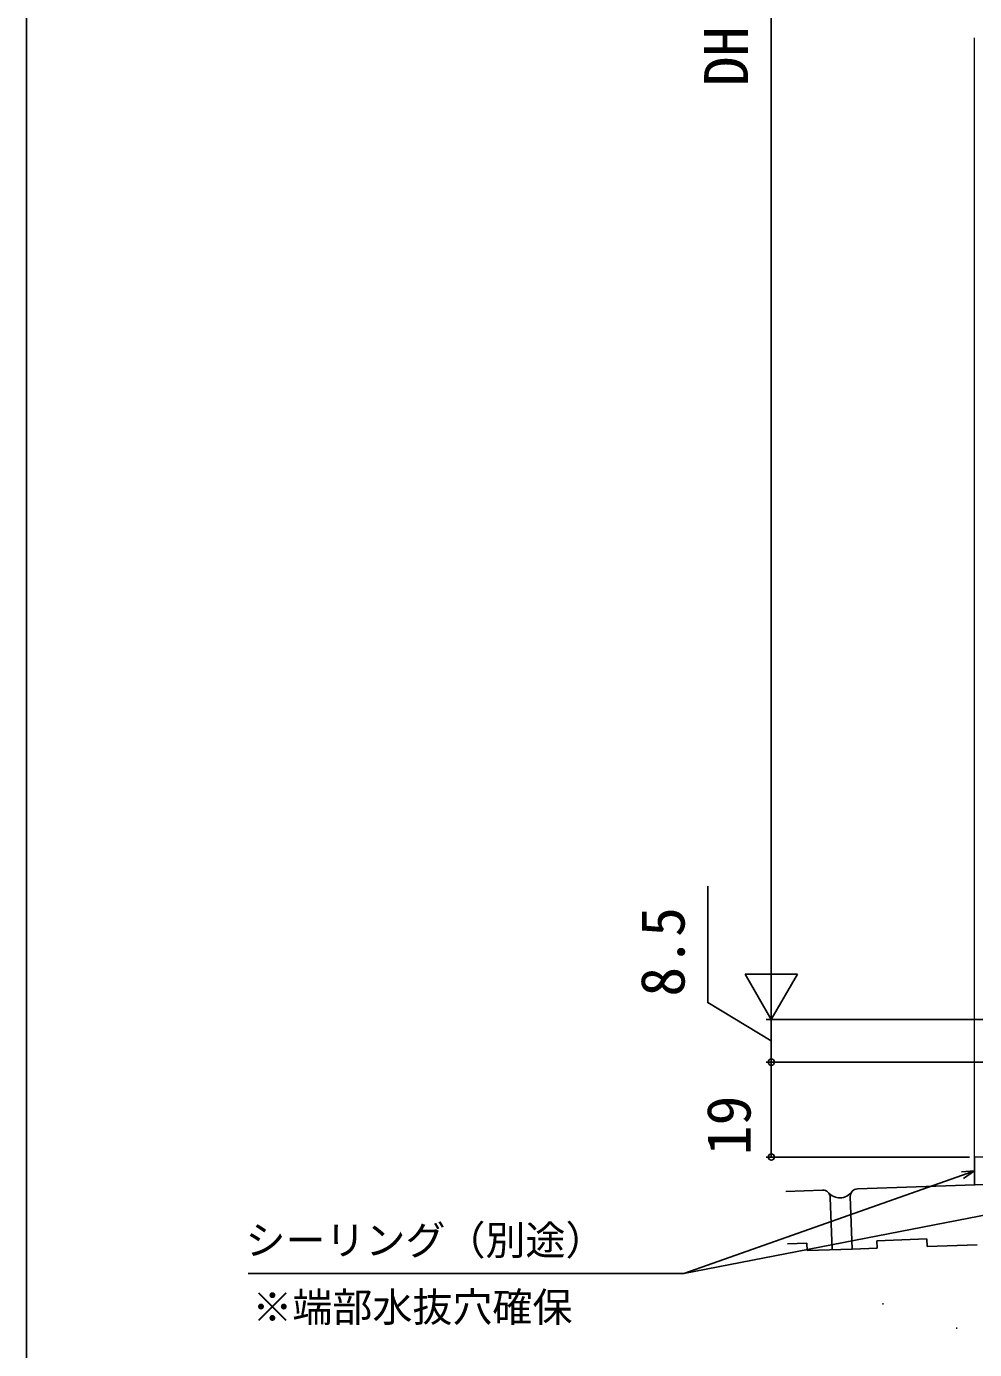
# Model space of a CAD drawing. Units: millimetres, scale not verified. Extents: x -525 to 525, y -783 to 779.
# Drawn here: x -525 to -335.4, y -222.6 to 42.2 of the extents above; entities that cross this region are included whole.
import ezdxf
from ezdxf.enums import TextEntityAlignment as Align

# ---------------------------------------------------------------- set-up
doc = ezdxf.new("R2010")
doc.units = ezdxf.units.MM
doc.header["$LTSCALE"] = 4
doc.layers.add('0-4_YKK_12', color=2, linetype='Continuous', lineweight=18)
for name, color, linetype in [('0-7_YKK_D', 6, 'Continuous'), ('0-8_YKK_ZWAK', 7, 'Continuous'), ('0-9_YSS_K', 3, 'Continuous')]:
    doc.layers.add(name, color=color, linetype=linetype)
doc.styles.add('ＭＳ ゴシック', font='')
doc.styles.get('ＭＳ ゴシック').set_extended_font_data('MS Gothic')

msp = doc.modelspace()

# ---------------------------------------------------------------- linework, layer by layer
at = {"layer": '0-4_YKK_12'}
for p, q in [((-335.403, -184.033), (-335.403, 39.967)), ((-273.898, -184.033), (-335.403, -184.033))]:
    msp.add_line(p, q, dxfattribs=at)
at = {"layer": '0-7_YKK_D'}
for p, q in [((-376.043, -146.033), (-376.043, 228.966)), ((-376.043, -156.533), (-376.043, -138.347)), ((-376.043, -156.533), (-381.293, -147.44)), ((-370.793, -147.44), (-381.293, -147.44)), ((-376.043, -156.533), (-370.793, -147.44)), ((-282.897, -156.533), (-377.043, -156.533)), ((-282.897, -156.533), (-377.043, -156.533)), ((-376.043, -165.033), (-376.043, -156.533)), ((-274.898, -165.033), (-377.043, -165.033)), ((-274.895, -165.033), (-377.043, -165.033)), ((-376.043, -165.033), (-376.043, -184.033)), ((-336.4, -184.033), (-377.043, -184.033))]:
    msp.add_line(p, q, dxfattribs=at)
for points in [[(-376.043, -160.783), (-388.748, -153.128), (-388.748, -129.832)], [(-335.403, -186.816), (-337.807, -187.664), (-393.562, -207.326), (-480.658, -207.326)], [(-281.828, -185.66), (-284.331, -186.145), (-393.562, -207.326)], [(-338.035, -187.019), (-335.403, -186.816), (-337.58, -188.308)]]:
    msp.add_lwpolyline(points, dxfattribs=at)
for centre in [(-376.043, -165.033), (-376.043, -165.033), (-376.043, -184.033)]:
    msp.add_circle(centre, 0.637, dxfattribs=at)
at = {"layer": '0-8_YKK_ZWAK'}
msp.add_line((-525, 747.3), (-525, -782.7), dxfattribs=at)
at = {"layer": '0-9_YSS_K'}
for p, q in [((-335.403, -184.033), (-335.403, -189.598)), ((-261.863, -187.03), (-358.801, -190.415)), ((-365.797, -190.659), (-373.167, -190.917)), ((-363.879, -202.6), (-364.246, -192.106)), ((-359.882, -202.46), (-360.248, -191.967)), ((-354.885, -202.286), (-354.937, -200.787)), ((-368.929, -201.275), (-372.8, -201.41)), ((-368.876, -202.774), (-368.929, -201.275)), ((-368.876, -202.774), (-359.882, -202.46)), ((-359.882, -202.46), (-354.885, -202.286)), ((-344.891, -201.937), (-334.897, -201.588)), ((-353.807, -213.399), (-353.607, -213.399)), ((-339.102, -218.3), (-338.902, -218.3))]:
    msp.add_line(p, q, dxfattribs=at)
msp.add_lwpolyline([(-344.891, -201.937), (-344.943, -200.438), (-354.937, -200.787)], dxfattribs=at)
for centre, radius, start, end in [((-365.745, -192.158), 1.5, 2, 92), ((-358.749, -191.914), 1.5, 92, 182), ((-362.346, -189.21), 3, 220.94235, 323.05765)]:
    msp.add_arc(centre, radius, start, end, dxfattribs=at)

# ---------------------------------------------------------------- texts
at = {"layer": '0-7_YKK_D', "style": 'ＭＳ ゴシック'}
for s, p in [('DH', (-378.043, 30.251)), ('8.5', (-390.748, -151.946)), ('19', (-377.543, -183.704))]:
    msp.add_text(s, height=8.798, rotation=90, dxfattribs=at).set_placement(p, align=Align.BOTTOM_LEFT)
for s, p in [('シーリング（別途）', (-481.203, -205.371)), ('※端部水抜穴確保', (-479.82, -218.766))]:
    msp.add_text(s, height=5.865, dxfattribs=at).set_placement(p, align=Align.BOTTOM_LEFT)

doc.saveas('drawing.dxf')
